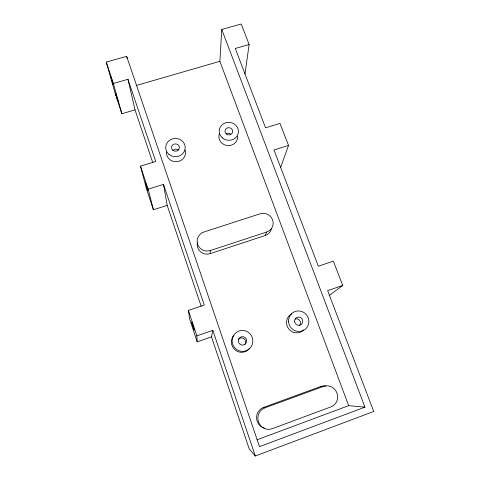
<?xml version="1.0" encoding="UTF-8"?>
<svg xmlns="http://www.w3.org/2000/svg" width="480" height="480" viewBox="0 0 480 480"><rect width="100%" height="100%" fill="white"/><g stroke="black" fill="none" stroke-linecap="round" stroke-linejoin="round"><path stroke-width="0.72" d="M221.778 29.484L364.962 407.148L348.66 405.654L219.882 61.314L221.778 29.484L241.194 24L249.132 44.502L244.974 73.998M271.464 228.444A9.708 9.36 19.9 0 1 265.23 235.506L210.156 253.644L210.384 250.53L266.682 232.026A9.924 9.552 19.8 0 0 272.604 219.894A9.924 9.552 19.8 0 0 259.98 213.822L203.958 231.99A10.05 9.78 2 0 0 197.628 244.374A10.05 9.78 2 0 0 210.384 250.53M211.482 336.876L212.826 330.354L196.866 335.874L197.214 341.832L211.482 336.876L249.252 448.986L255.3 456L373.734 411.468L327.648 290.646L342.738 285.426L333.33 261.138L318.336 266.232L273.99 149.976L288.534 145.446L279.996 123.402L265.542 127.824L235.278 48.48L249.132 44.502M280.56 167.7L288.534 145.446M265.23 235.506L266.682 232.026M329.208 295.536L342.738 285.426M364.962 407.148L259.506 446.622L126.648 56.34L106.266 62.094L115.404 94.206L121.878 113.73L135.012 109.866L127.956 79.302L113.37 83.49L106.266 62.094M257.01 439.806L348.66 405.654M264.894 407.862L323.502 386.388A10.902 10.356 70.2 0 1 336.966 393.042A10.902 10.356 70.2 0 1 331.038 406.848L272.124 428.73A11.07 10.596 84 0 1 258.522 421.986A11.07 10.596 84 0 1 264.894 407.862L263.394 407.496A10.806 10.356 84.3 0 0 256.554 418.164A10.806 10.356 84.3 0 0 264.42 428.16M263.394 407.496L320.682 386.514A10.65 10.128 70.6 0 1 325.902 386.112M197.214 341.832L189.636 318.978L188.4 310.386L204.252 305.004L163.482 184.404L148.146 189.18L153.42 209.748L167.19 205.392L163.482 184.404M153.42 209.748L146.49 188.856L140.484 166.116L155.724 161.448L127.956 79.302M136.086 85.536L219.882 61.314M320.682 386.514L323.502 386.388M212.826 330.354L255.3 456M135.012 109.866L152.82 162.738M167.19 205.392L201.192 306.312M140.484 166.116L148.146 189.18M188.4 310.386L196.866 335.874M113.37 83.49L121.878 113.73M126.648 56.34L127.128 58.536M238.446 339.324A4.134 4.08 78.5 0 1 244.194 338.916A4.134 4.08 78.5 0 1 244.638 344.742M249.24 348.768A10.26 10.122 78.5 0 1 234.936 349.818A10.26 10.122 78.5 0 1 233.868 335.322M185.052 149.97A9.546 8.952 -0.4 0 1 177.102 161.664A9.546 8.952 -0.4 0 1 166.47 152.046M173.136 150.33A3.846 3.606 -0.4 0 1 178.56 150.06M210.156 253.644A9.828 9.576 1.7 0 1 197.37 242.64M237.606 136.314A9.408 8.784 8.4 0 1 226.758 145.464A9.408 8.784 8.4 0 1 219.546 133.29M226.122 133.8A3.792 3.54 8.4 0 1 230.718 134.142M303.762 329.88A10.158 9.864 55.4 0 1 288.57 328.71A10.158 9.864 55.4 0 1 291.822 313.788M295.086 318.942A4.092 3.978 55.4 0 1 299.592 325.44M191.658 322.122L194.262 330.036L191.658 322.122M145.404 182.706L147.84 190.248L145.404 182.706M110.868 76.938L113.268 84.486L110.868 76.938M115.632 93.738L117.882 100.806L115.632 93.738M233.148 336.33A10.5 10.35 77.4 0 0 243.294 351.378A10.5 10.35 77.4 0 0 251.034 335.028A10.5 10.35 77.4 0 0 233.148 336.33M238.734 339.03A4.23 4.17 77.4 0 0 242.82 345.096A4.23 4.17 77.4 0 0 245.946 338.508A4.23 4.17 77.4 0 0 238.734 339.03M168.954 154.386A9.75 9.132 -0.3 0 0 185.004 149.436A9.75 9.132 -0.3 0 0 172.416 138.906A9.75 9.132 -0.3 0 0 168.954 154.386M172.836 150.288A3.93 3.678 -0.3 0 0 179.31 148.308A3.93 3.678 -0.3 0 0 174.246 144.054A3.93 3.678 -0.3 0 0 172.836 150.288M222.582 138A9.606 8.958 8.4 0 0 238.266 133.164A9.606 8.958 8.4 0 0 225.666 122.796A9.606 8.958 8.4 0 0 222.582 138M226.32 133.98A3.87 3.606 8.4 0 0 232.644 132.042A3.87 3.606 8.4 0 0 227.574 127.854A3.87 3.606 8.4 0 0 226.32 133.98M288.552 321.96A10.392 10.086 54.7 0 0 304.644 329.742A10.392 10.086 54.7 0 0 302.88 311.964A10.392 10.086 54.7 0 0 288.552 321.96M294.612 321.48A4.188 4.062 54.7 0 0 301.092 324.63A4.188 4.062 54.7 0 0 300.39 317.466A4.188 4.062 54.7 0 0 294.612 321.48"/></g></svg>
